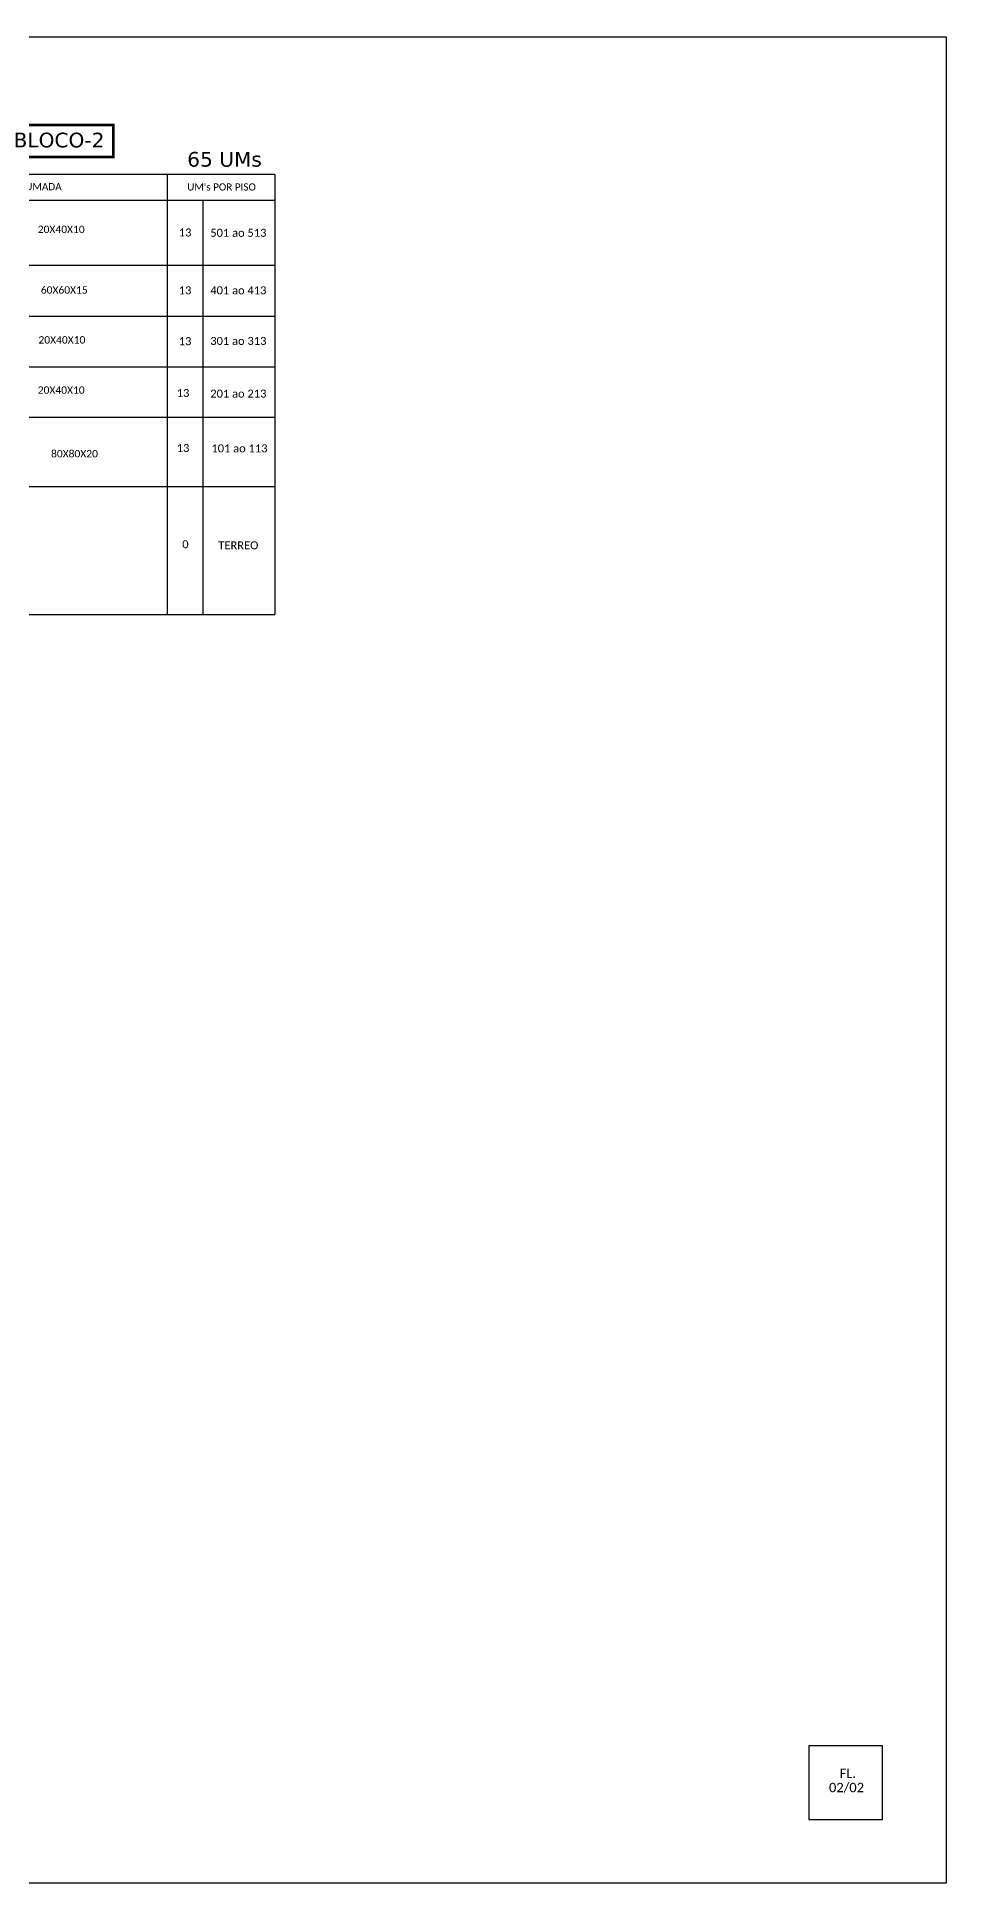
# Model space of a CAD drawing. Extents: x -4 to 1788, y 1 to 595.
# Drawn here: x 1496 to 1788, y 1 to 595 of the extents above; entities that cross this region are included whole.
import ezdxf
from ezdxf.enums import TextEntityAlignment as Align

# ---------------------------------------------------------------- set-up
doc = ezdxf.new("R2010")
doc.units = 0
doc.layers.add('CAP a instalar', color=1, linetype='Continuous')
doc.layers.add('label_cabos', color=7, linetype='Continuous')
doc.styles.add('siredit', font='verdana.ttf')
doc.styles.add('WMF-Calibri0', font='calibri.ttf')

msp = doc.modelspace()

# ---------------------------------------------------------------- linework, layer by layer
at = {"color": 7}
msp.add_lwpolyline([(947.45, 595.26), (1788.45, 595.26), (1788.45, 1.26), (947.45, 1.26)], close=True, dxfattribs=at)
at = {"color": 0}
for points in [[(1572.46, 551), (1443.87, 551)], [(1443.87, 542.78), (1572.46, 542.78)]]:
    msp.add_lwpolyline(points, dxfattribs=at)
for points in [[(1537.74, 551), (1537.74, 409.38)], [(1572.46, 551), (1572.46, 409.38)], [(1549.31, 409.38), (1549.31, 542.78)], [(1163.45, 521.8), (1572.46, 521.8)], [(1163.45, 505.43), (1572.46, 505.43)], [(1163.45, 489.06), (1572.46, 489.06)], [(1163.45, 472.96), (1572.46, 472.96)], [(1163.45, 450.56), (1572.46, 450.56)], [(1163.45, 409.38), (1572.46, 409.38)]]:
    msp.add_lwpolyline(points)
msp.add_lwpolyline([(1767.96, 45.46), (1744.25, 45.46), (1744.25, 21.75), (1767.96, 21.75)], close=True, dxfattribs=at)
at = {"layer": 'CAP a instalar', "color": 7, "linetype": 'Continuous', "ltscale": 5, "const_width": 0.876}
msp.add_lwpolyline([(1486.21, 566.94), (1520.45, 566.93), (1520.45, 556.64), (1486.2, 556.65)], close=True, dxfattribs=at)

# ---------------------------------------------------------------- texts
at = {"color": 0, "style": 'WMF-Calibri0'}
for s, p in [('PRUMADA', (1488.28, 545.93)), ("UM's POR PISO", (1544.19, 545.84))]:
    msp.add_text(s, height=2.3, dxfattribs=at).set_placement(p)
at = {"color": 7, "style": 'WMF-Calibri0'}
for s, p in [('20X40X10', (1496.12, 532.16)), ('60X60X15', (1497.1, 512.66)), ('20X40X10', (1496.34, 496.6)), ('20X40X10', (1496.12, 480.44)), ('80X80X20', (1500.39, 459.97))]:
    msp.add_text(s, height=2.373, dxfattribs=at).set_placement(p)
at = {"color": 7, "linetype": 'Continuous', "style": 'WMF-Calibri0'}
for s, p in [('501 ao 513', (1551.64, 530.95)), ('401 ao 413', (1551.64, 512.44)), ('301 ao 313', (1551.64, 496.16)), ('201 ao 213', (1551.64, 479.21)), ('101 ao 113', (1552, 461.6)), ('TERREO', (1554.23, 430.4))]:
    msp.add_text(s, height=2.575, dxfattribs=at).set_placement(p)
at = {"style": 'WMF-Calibri0'}
for s, p in [('FL.', (1754.18, 35.09)), ('02/02', (1750.76, 30.5))]:
    msp.add_text(s, height=3, dxfattribs=at).set_placement(p)
at = {"color": 7, "linetype": 'Continuous', "style": 'WMF-Calibri0', "flags": 4}
for tag, p in [('13', (1543.52, 532.34)), ('13', (1543.52, 513.73)), ('13', (1543.52, 497.36)), ('13', (1542.88, 480.69)), ('13', (1542.88, 462.99)), ('0', (1543.63, 432.02))]:
    msp.add_attdef(tag, text='XX', height=2.575, dxfattribs=at).set_placement(p, align=Align.MIDDLE_CENTER)
at = {"layer": 'label_cabos', "color": 7, "style": 'siredit'}
for s, p in [('BLOCO-2', (1488.32, 559.73, 28)), ('65 UMs', (1544.21, 553.53, 28))]:
    msp.add_text(s, height=4.727, rotation=359.96113, dxfattribs=at).set_placement(p)

doc.saveas('drawing.dxf')
